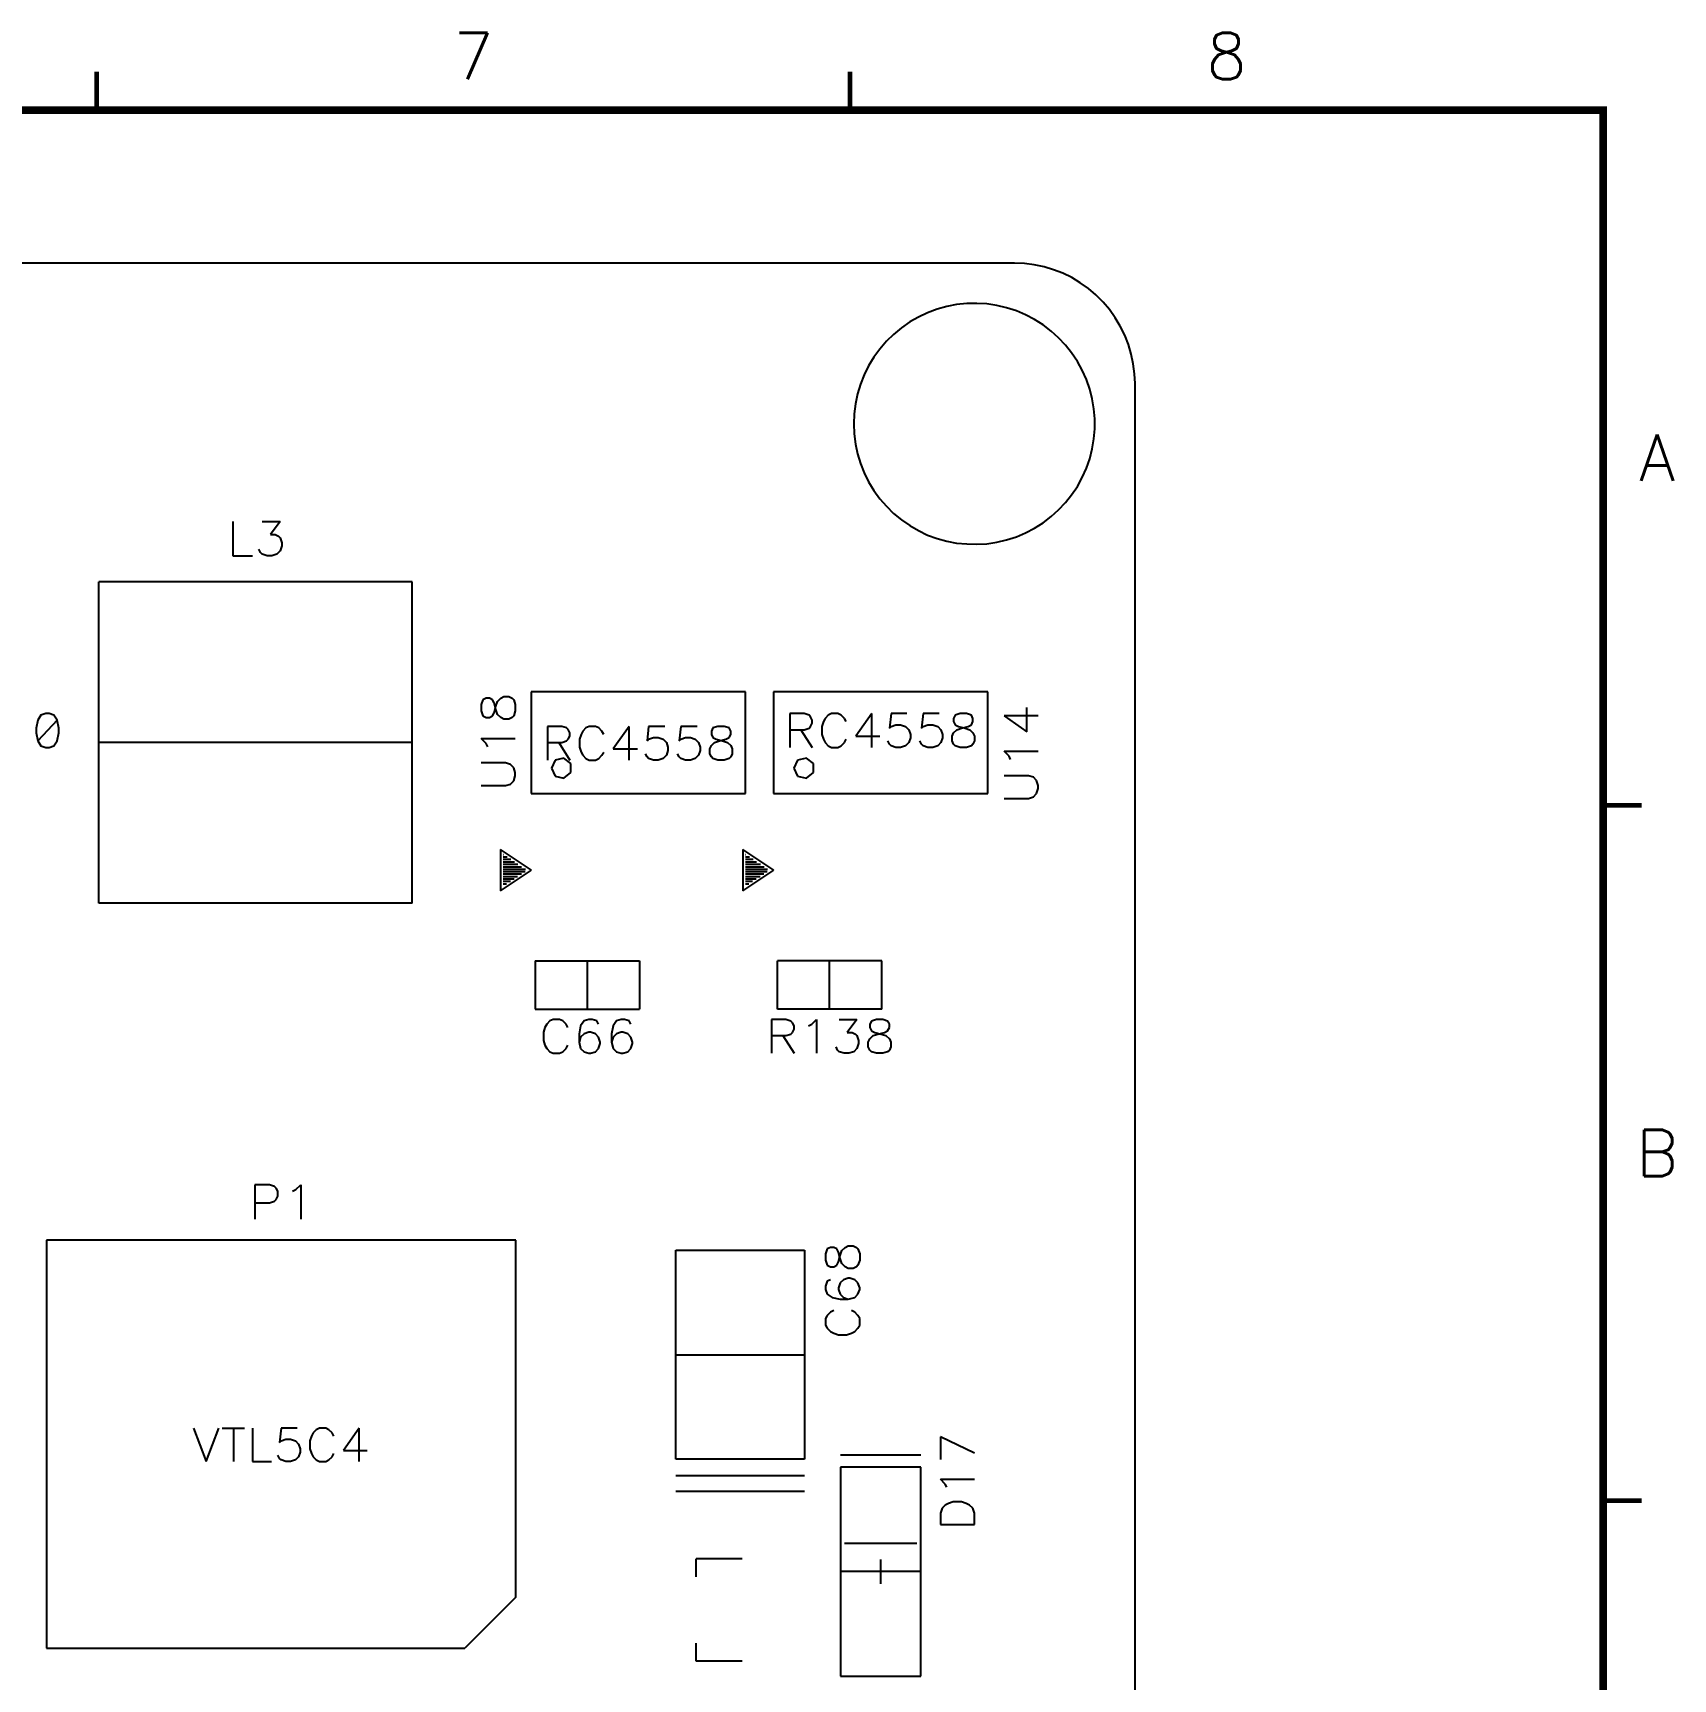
# Model space of a CAD drawing. Extents: x 295 to 953, y 10 to 290.
# Drawn here: x 780.3 to 886.5, y 183.4 to 290 of the extents above; entities that cross this region are included whole.
import ezdxf
from ezdxf.enums import TextEntityAlignment as Align

# ---------------------------------------------------------------- set-up
doc = ezdxf.new("R2010")
doc.units = 0
doc.header["$LTSCALE"] = 5
doc.header["$MEASUREMENT"] = 0
doc.layers.get('0').update_dxf_attribs({"linetype": 'CONTINUOUS', "lineweight": 25})
for name, color, linetype in [('DV-DPO-A6_TSK', 14, 'CONTINUOUS'), ('문자', 4, 'CONTINUOUS'), ('테두리', 3, 'CONTINUOUS')]:
    doc.layers.add(name, color=color, linetype=linetype)
doc.styles.get("Standard").update_dxf_attribs({"font": 'simplex.shx'})

# ---------------------------------------------------------------- blocks, each defined once
blk = doc.blocks.new('C')
at = {"layer": '테두리'}
blk.add_line((405, 285), (405, 15), dxfattribs=at)
for points, const_width in [([(307.5, 287.5), (307.5, 285)], 0.3), ([(356.25, 287.5), (356.25, 285)], 0.3), ([(15, 285), (15, 15), (405, 15), (405, 285), (15, 285)], 0.5), ([(407.5, 240), (405, 240)], 0.3), ([(407.5, 195), (405, 195)], 0.3)]:
    blk.add_lwpolyline(points, dxfattribs=dict(at, const_width=const_width))
at = {"layer": '문자'}
for s, p in [('7', (331.88, 288.5)), ('8', (380.62, 288.5)), ('A', (408.5, 262.5)), ('B', (408.5, 217.5))]:
    blk.add_text(s, height=3, dxfattribs=at).set_placement(p, align=Align.MIDDLE)

msp = doc.modelspace()

# ---------------------------------------------------------------- linework, layer by layer
at = {"layer": 'DV-DPO-A6_TSK', "color": 7}
for p, q in [((843.88, 275.1), (529.28, 275.1)), ((844.52, 275.07), (843.88, 275.1)), ((845.16, 274.99), (844.52, 275.07)), ((845.79, 274.86), (845.16, 274.99)), ((846.41, 274.67), (845.79, 274.86)), ((847.01, 274.44), (846.41, 274.67)), ((847.59, 274.16), (847.01, 274.44)), ((848.14, 273.83), (847.59, 274.16)), ((848.67, 273.45), (848.14, 273.83)), ((849.15, 273.04), (848.67, 273.45)), ((849.61, 272.58), (849.15, 273.04)), ((838.25, 271.89), (837.66, 271.61)), ((838.87, 272.12), (838.25, 271.89)), ((839.49, 272.29), (838.87, 272.12)), ((840.13, 272.42), (839.49, 272.29)), ((840.79, 272.48), (840.13, 272.42)), ((841.44, 272.49), (840.79, 272.48)), ((842.09, 272.46), (841.44, 272.49)), ((842.74, 272.36), (842.09, 272.46)), ((843.37, 272.21), (842.74, 272.36)), ((844, 272.01), (843.37, 272.21)), ((844.6, 271.75), (844, 272.01)), ((845.17, 271.45), (844.6, 271.75)), ((850.03, 272.09), (849.61, 272.58)), ((850.4, 271.56), (850.03, 272.09)), ((836.56, 270.91), (836.05, 270.49)), ((837.1, 271.29), (836.56, 270.91)), ((837.66, 271.61), (837.1, 271.29)), ((845.73, 271.1), (845.17, 271.45)), ((846.25, 270.7), (845.73, 271.1)), ((846.73, 270.27), (846.25, 270.7)), ((850.73, 271.01), (850.4, 271.56)), ((851.02, 270.43), (850.73, 271.01)), ((835.59, 270.04), (835.16, 269.54)), ((836.05, 270.49), (835.59, 270.04)), ((847.18, 269.79), (846.73, 270.27)), ((847.58, 269.29), (847.18, 269.79)), ((851.25, 269.83), (851.02, 270.43)), ((851.43, 269.21), (851.25, 269.83)), ((834.78, 269.01), (834.44, 268.45)), ((835.16, 269.54), (834.78, 269.01)), ((847.95, 268.74), (847.58, 269.29)), ((848.26, 268.16), (847.95, 268.74)), ((851.57, 268.58), (851.43, 269.21)), ((851.65, 267.94), (851.57, 268.58)), ((834.15, 267.87), (833.91, 267.26)), ((834.44, 268.45), (834.15, 267.87)), ((848.53, 267.57), (848.26, 268.16)), ((848.75, 266.95), (848.53, 267.57)), ((851.68, 267.3), (851.65, 267.94)), ((833.72, 266.64), (833.58, 266)), ((833.91, 267.26), (833.72, 266.64)), ((848.9, 266.32), (848.75, 266.95)), ((851.68, 78.8), (851.68, 267.3)), ((833.5, 265.35), (833.48, 264.7)), ((833.58, 266), (833.5, 265.35)), ((849.02, 265.67), (848.9, 266.32)), ((849.07, 265.03), (849.02, 265.67)), ((833.48, 264.7), (833.5, 264.04)), ((849.02, 263.72), (849.07, 264.37)), ((849.07, 264.37), (849.07, 265.03)), ((833.5, 264.04), (833.58, 263.39)), ((833.58, 263.39), (833.72, 262.76)), ((848.9, 263.08), (849.02, 263.72)), ((833.72, 262.76), (833.91, 262.13)), ((833.91, 262.13), (834.15, 261.53)), ((848.53, 261.82), (848.75, 262.44)), ((848.75, 262.44), (848.9, 263.08)), ((834.15, 261.53), (834.44, 260.94)), ((847.95, 260.65), (848.26, 261.23)), ((848.26, 261.23), (848.53, 261.82)), ((834.44, 260.94), (834.78, 260.38)), ((834.78, 260.38), (835.16, 259.85)), ((847.18, 259.6), (847.58, 260.11)), ((847.58, 260.11), (847.95, 260.65)), ((835.16, 259.85), (835.59, 259.36)), ((835.59, 259.36), (836.05, 258.9)), ((846.25, 258.69), (846.73, 259.12)), ((846.73, 259.12), (847.18, 259.6)), ((793.28, 258.38), (793.28, 256.15)), ((795.19, 258.38), (796.35, 258.38)), ((796.35, 258.38), (795.72, 257.53)), ((836.05, 258.9), (836.56, 258.49)), ((836.56, 258.49), (837.1, 258.11)), ((837.1, 258.11), (837.66, 257.79)), ((844.6, 257.64), (845.17, 257.94)), ((845.17, 257.94), (845.73, 258.29)), ((845.73, 258.29), (846.25, 258.69)), ((795.72, 257.53), (796.03, 257.53)), ((796.03, 257.53), (796.24, 257.42)), ((796.24, 257.42), (796.35, 257.32)), ((796.35, 257.32), (796.45, 257)), ((796.45, 257), (796.45, 256.79)), ((837.66, 257.79), (838.25, 257.5)), ((838.25, 257.5), (838.87, 257.28)), ((838.87, 257.28), (839.49, 257.1)), ((839.49, 257.1), (840.13, 256.98)), ((840.13, 256.98), (840.79, 256.92)), ((840.79, 256.92), (841.44, 256.9)), ((841.44, 256.9), (842.09, 256.94)), ((842.09, 256.94), (842.74, 257.03)), ((842.74, 257.03), (843.37, 257.19)), ((843.37, 257.19), (844, 257.38)), ((844, 257.38), (844.6, 257.64)), ((793.28, 256.15), (794.55, 256.15)), ((795.08, 256.37), (794.98, 256.58)), ((795.19, 256.26), (795.08, 256.37)), ((795.5, 256.15), (795.19, 256.26)), ((795.82, 256.15), (795.5, 256.15)), ((796.14, 256.26), (795.82, 256.15)), ((796.35, 256.47), (796.14, 256.26)), ((796.45, 256.79), (796.35, 256.47)), ((804.9, 254.46), (784.62, 254.46)), ((784.62, 233.66), (784.62, 254.46)), ((804.9, 233.66), (804.9, 254.46)), ((826.46, 247.36), (812.6, 247.36)), ((812.6, 247.36), (812.6, 240.76)), ((826.46, 240.76), (826.46, 247.36)), ((842.15, 247.36), (828.28, 247.36)), ((828.28, 247.36), (828.28, 240.76)), ((842.15, 240.76), (842.15, 247.36)), ((809.47, 246.84), (809.37, 246.52)), ((809.37, 246.52), (809.37, 246.11)), ((809.68, 246.94), (809.47, 246.84)), ((809.89, 246.94), (809.68, 246.94)), ((810.1, 246.84), (809.89, 246.94)), ((810.2, 246.63), (810.1, 246.84)), ((810.31, 246.21), (810.2, 246.63)), ((810.2, 246), (810.31, 246.42)), ((810.31, 246.42), (810.42, 246.73)), ((810.42, 245.89), (810.31, 246.21)), ((810.42, 246.73), (810.63, 246.94)), ((810.63, 246.94), (810.83, 247.05)), ((810.83, 247.05), (811.15, 247.05)), ((811.15, 247.05), (811.36, 246.94)), ((811.36, 246.94), (811.47, 246.84)), ((811.47, 246.84), (811.57, 246.52)), ((811.57, 246.52), (811.57, 246.11)), ((844.68, 244.76), (844.68, 246.33)), ((780.66, 245.52), (780.56, 245)), ((780.87, 245.83), (780.66, 245.52)), ((781.91, 245.52), (780.66, 244.17)), ((781.19, 245.94), (780.87, 245.83)), ((781.39, 245.94), (781.19, 245.94)), ((781.7, 245.83), (781.39, 245.94)), ((781.91, 245.52), (781.7, 245.83)), ((782.02, 245), (781.91, 245.52)), ((809.37, 246.11), (809.47, 245.79)), ((809.47, 245.79), (809.68, 245.68)), ((809.68, 245.68), (809.89, 245.68)), ((809.89, 245.68), (810.1, 245.79)), ((810.1, 245.79), (810.2, 246)), ((810.63, 245.68), (810.42, 245.89)), ((810.83, 245.58), (810.63, 245.68)), ((811.15, 245.58), (810.83, 245.58)), ((811.36, 245.68), (811.15, 245.58)), ((811.47, 245.79), (811.36, 245.68)), ((811.57, 246.11), (811.47, 245.79)), ((814.58, 245.11), (813.65, 245.11)), ((813.65, 245.11), (813.65, 242.93)), ((814.89, 245.01), (814.58, 245.11)), ((816.35, 245.11), (816.14, 245.01)), ((816.77, 245.11), (816.35, 245.11)), ((816.98, 245.01), (816.77, 245.11)), ((818.95, 245.11), (817.91, 243.66)), ((818.95, 242.93), (818.95, 245.11)), ((820.2, 245.11), (820.1, 244.18)), ((821.24, 245.11), (820.2, 245.11)), ((822.28, 245.11), (822.18, 244.18)), ((823.33, 245.11), (822.28, 245.11)), ((824.67, 245.11), (824.36, 245.01)), ((825.09, 245.11), (824.67, 245.11)), ((825.41, 245.01), (825.09, 245.11)), ((830.27, 245.94), (829.33, 245.94)), ((829.33, 245.94), (829.33, 243.75)), ((830.58, 245.83), (830.27, 245.94)), ((830.68, 245.74), (830.58, 245.83)), ((830.58, 245), (830.68, 245.11)), ((830.79, 245.52), (830.68, 245.74)), ((830.68, 245.11), (830.79, 245.32)), ((830.79, 245.32), (830.79, 245.52)), ((831.52, 245.42), (831.41, 245.11)), ((831.41, 245.11), (831.41, 244.59)), ((831.62, 245.63), (831.52, 245.42)), ((831.83, 245.83), (831.62, 245.63)), ((832.04, 245.94), (831.83, 245.83)), ((832.45, 245.94), (832.04, 245.94)), ((832.66, 245.83), (832.45, 245.94)), ((832.87, 245.63), (832.66, 245.83)), ((832.98, 245.42), (832.87, 245.63)), ((834.64, 245.94), (833.6, 244.49)), ((834.64, 243.75), (834.64, 245.94)), ((835.89, 245.94), (835.78, 245)), ((835.78, 245), (835.89, 245.11)), ((836.92, 245.94), (835.89, 245.94)), ((835.89, 245.11), (836.2, 245.21)), ((836.2, 245.21), (836.51, 245.21)), ((836.51, 245.21), (836.83, 245.11)), ((836.83, 245.11), (837.03, 244.9)), ((837.97, 245.94), (837.86, 245)), ((837.86, 245), (837.97, 245.11)), ((839.01, 245.94), (837.97, 245.94)), ((837.97, 245.11), (838.28, 245.21)), ((838.28, 245.21), (838.6, 245.21)), ((838.6, 245.21), (838.91, 245.11)), ((838.91, 245.11), (839.11, 244.9)), ((840.05, 245.83), (839.94, 245.63)), ((839.94, 245.63), (839.94, 245.42)), ((839.94, 245.42), (840.05, 245.21)), ((840.36, 245.94), (840.05, 245.83)), ((840.05, 245.21), (840.26, 245.11)), ((840.26, 245.11), (840.68, 245)), ((840.77, 245.94), (840.36, 245.94)), ((840.46, 245), (840.88, 245.11)), ((841.09, 245.83), (840.77, 245.94)), ((840.88, 245.11), (841.09, 245.21)), ((841.19, 245.63), (841.09, 245.83)), ((841.09, 245.21), (841.19, 245.42)), ((841.19, 245.42), (841.19, 245.63)), ((845.42, 245.8), (843.21, 245.8)), ((843.21, 245.8), (844.68, 244.76)), ((780.56, 245), (780.56, 244.69)), ((780.56, 244.69), (780.66, 244.17)), ((780.66, 244.17), (780.87, 243.86)), ((781.7, 243.86), (781.91, 244.17)), ((781.91, 244.17), (782.02, 244.69)), ((782.02, 244.69), (782.02, 245)), ((804.9, 244.06), (784.62, 244.06)), ((809.68, 244), (809.37, 244.32)), ((809.37, 244.32), (811.57, 244.32)), ((813.65, 244.08), (814.58, 244.08)), ((814.38, 244.08), (815.1, 242.93)), ((814.58, 244.08), (814.89, 244.18)), ((815, 244.91), (814.89, 245.01)), ((814.89, 244.18), (815, 244.28)), ((815.1, 244.7), (815, 244.91)), ((815, 244.28), (815.1, 244.49)), ((815.1, 244.49), (815.1, 244.7)), ((815.83, 244.59), (815.73, 244.28)), ((815.73, 244.28), (815.73, 243.76)), ((815.94, 244.8), (815.83, 244.59)), ((816.14, 245.01), (815.94, 244.8)), ((817.18, 244.8), (816.98, 245.01)), ((817.29, 244.59), (817.18, 244.8)), ((820.1, 244.18), (820.2, 244.28)), ((820.2, 244.28), (820.51, 244.39)), ((820.51, 244.39), (820.82, 244.39)), ((820.82, 244.39), (821.14, 244.28)), ((821.14, 244.28), (821.35, 244.08)), ((821.35, 244.08), (821.45, 243.76)), ((822.18, 244.18), (822.28, 244.28)), ((822.28, 244.28), (822.59, 244.39)), ((822.59, 244.39), (822.91, 244.39)), ((822.91, 244.39), (823.22, 244.28)), ((823.22, 244.28), (823.43, 244.08)), ((823.43, 244.08), (823.53, 243.76)), ((824.36, 245.01), (824.26, 244.8)), ((824.26, 244.8), (824.26, 244.59)), ((824.26, 244.59), (824.36, 244.39)), ((824.26, 243.87), (824.47, 244.08)), ((824.36, 244.39), (824.57, 244.28)), ((824.47, 244.08), (824.78, 244.18)), ((824.57, 244.28), (824.99, 244.18)), ((824.78, 244.18), (825.2, 244.28)), ((824.99, 244.18), (825.3, 244.08)), ((825.2, 244.28), (825.41, 244.39)), ((825.3, 244.08), (825.51, 243.87)), ((825.51, 244.8), (825.41, 245.01)), ((825.41, 244.39), (825.51, 244.59)), ((825.51, 244.59), (825.51, 244.8)), ((829.33, 244.9), (830.27, 244.9)), ((830.06, 244.9), (830.79, 243.75)), ((830.27, 244.9), (830.58, 245)), ((831.41, 244.59), (831.52, 244.28)), ((831.52, 244.28), (831.62, 244.07)), ((831.62, 244.07), (831.83, 243.86)), ((832.66, 243.86), (832.87, 244.07)), ((832.87, 244.07), (832.98, 244.28)), ((833.6, 244.49), (835.16, 244.49)), ((835.78, 243.97), (835.68, 244.17)), ((837.03, 244.07), (836.83, 243.86)), ((837.03, 244.9), (837.14, 244.59)), ((837.14, 244.38), (837.03, 244.07)), ((837.14, 244.59), (837.14, 244.38)), ((837.86, 243.97), (837.76, 244.17)), ((839.11, 244.07), (838.91, 243.86)), ((839.11, 244.9), (839.22, 244.59)), ((839.22, 244.38), (839.11, 244.07)), ((839.22, 244.59), (839.22, 244.38)), ((839.84, 244.49), (839.94, 244.69)), ((839.84, 244.17), (839.84, 244.49)), ((839.94, 243.97), (839.84, 244.17)), ((839.94, 244.69), (840.15, 244.9)), ((840.15, 244.9), (840.46, 245)), ((840.68, 245), (840.99, 244.9)), ((840.99, 244.9), (841.19, 244.69)), ((841.19, 244.69), (841.3, 244.49)), ((841.3, 244.17), (841.19, 243.97)), ((841.3, 244.49), (841.3, 244.17)), ((780.87, 243.86), (781.19, 243.75)), ((781.19, 243.75), (781.39, 243.75)), ((781.39, 243.75), (781.7, 243.86)), ((809.79, 243.8), (809.68, 244)), ((814.72, 243.05), (814.16, 242.92)), ((815.17, 242.7), (814.72, 243.05)), ((815.73, 243.76), (815.83, 243.45)), ((815.83, 243.45), (815.94, 243.25)), ((815.94, 243.25), (816.14, 243.03)), ((816.14, 243.03), (816.35, 242.93)), ((816.77, 242.93), (816.98, 243.03)), ((816.98, 243.03), (817.18, 243.25)), ((817.18, 243.25), (817.29, 243.45)), ((817.91, 243.66), (819.48, 243.66)), ((820.1, 243.14), (819.99, 243.34)), ((820.2, 243.03), (820.1, 243.14)), ((820.51, 242.93), (820.2, 243.03)), ((821.14, 243.03), (820.82, 242.93)), ((821.35, 243.25), (821.14, 243.03)), ((821.45, 243.56), (821.35, 243.25)), ((821.45, 243.76), (821.45, 243.56)), ((822.18, 243.14), (822.07, 243.34)), ((822.28, 243.03), (822.18, 243.14)), ((822.59, 242.93), (822.28, 243.03)), ((823.22, 243.03), (822.91, 242.93)), ((823.43, 243.25), (823.22, 243.03)), ((823.53, 243.56), (823.43, 243.25)), ((823.53, 243.76), (823.53, 243.56)), ((824.16, 243.66), (824.26, 243.87)), ((824.16, 243.34), (824.16, 243.66)), ((824.26, 243.14), (824.16, 243.34)), ((824.36, 243.03), (824.26, 243.14)), ((824.67, 242.93), (824.36, 243.03)), ((825.41, 243.03), (825.09, 242.93)), ((825.51, 243.14), (825.41, 243.03)), ((825.51, 243.87), (825.61, 243.66)), ((825.61, 243.34), (825.51, 243.14)), ((825.61, 243.66), (825.61, 243.34)), ((830.41, 243.05), (829.84, 242.92)), ((830.86, 242.7), (830.41, 243.05)), ((831.83, 243.86), (832.04, 243.75)), ((832.04, 243.75), (832.45, 243.75)), ((832.45, 243.75), (832.66, 243.86)), ((835.89, 243.86), (835.78, 243.97)), ((836.2, 243.75), (835.89, 243.86)), ((836.51, 243.75), (836.2, 243.75)), ((836.83, 243.86), (836.51, 243.75)), ((837.97, 243.86), (837.86, 243.97)), ((838.28, 243.75), (837.97, 243.86)), ((838.6, 243.75), (838.28, 243.75)), ((838.91, 243.86), (838.6, 243.75)), ((840.05, 243.86), (839.94, 243.97)), ((840.36, 243.75), (840.05, 243.86)), ((840.77, 243.75), (840.36, 243.75)), ((841.09, 243.86), (840.77, 243.75)), ((841.19, 243.97), (841.09, 243.86)), ((843.53, 243.18), (843.21, 243.5)), ((843.21, 243.5), (845.42, 243.5)), ((843.63, 242.97), (843.53, 243.18)), ((810.94, 242.75), (809.37, 242.75)), ((811.25, 242.64), (810.94, 242.75)), ((811.47, 242.43), (811.25, 242.64)), ((811.57, 242.12), (811.47, 242.43)), ((811.47, 241.59), (811.57, 241.91)), ((811.57, 241.91), (811.57, 242.12)), ((814.16, 242.92), (813.92, 242.41)), ((813.92, 242.41), (814.16, 241.89)), ((814.16, 241.89), (814.72, 241.77)), ((814.72, 241.77), (815.17, 242.12)), ((815.17, 242.12), (815.17, 242.7)), ((816.35, 242.93), (816.77, 242.93)), ((820.82, 242.93), (820.51, 242.93)), ((822.91, 242.93), (822.59, 242.93)), ((825.09, 242.93), (824.67, 242.93)), ((829.84, 242.92), (829.6, 242.41)), ((829.6, 242.41), (829.84, 241.89)), ((829.84, 241.89), (830.41, 241.77)), ((830.41, 241.77), (830.86, 242.12)), ((830.86, 242.12), (830.86, 242.7)), ((844.78, 241.92), (843.21, 241.92)), ((845.1, 241.82), (844.78, 241.92)), ((809.37, 241.28), (810.94, 241.28)), ((810.94, 241.28), (811.25, 241.38)), ((811.25, 241.38), (811.47, 241.59)), ((845.31, 241.61), (845.1, 241.82)), ((845.42, 241.29), (845.31, 241.61)), ((845.31, 240.77), (845.42, 241.09)), ((845.42, 241.09), (845.42, 241.29)), ((812.6, 240.76), (824.48, 240.76)), ((824.48, 240.76), (826.46, 240.76)), ((828.28, 240.76), (840.17, 240.76)), ((840.17, 240.76), (842.15, 240.76)), ((843.21, 240.45), (844.78, 240.45)), ((844.78, 240.45), (845.1, 240.56)), ((845.1, 240.56), (845.31, 240.77)), ((810.61, 237.15), (810.61, 234.46)), ((812.62, 235.8), (810.61, 237.15)), ((810.78, 236.83), (810.8, 236.83)), ((810.78, 236.67), (811.04, 236.67)), ((826.3, 237.15), (826.3, 234.46)), ((828.31, 235.8), (826.3, 237.15)), ((826.46, 236.83), (826.48, 236.83)), ((826.46, 236.67), (826.72, 236.67)), ((810.61, 234.46), (812.62, 235.8)), ((810.78, 236.51), (811.27, 236.51)), ((810.78, 236.35), (811.51, 236.35)), ((810.78, 236.19), (811.74, 236.19)), ((810.78, 236.03), (811.98, 236.03)), ((810.78, 235.88), (812.22, 235.88)), ((810.78, 235.72), (812.2, 235.72)), ((810.78, 235.56), (811.96, 235.56)), ((826.3, 234.46), (828.31, 235.8)), ((826.46, 236.51), (826.96, 236.51)), ((826.46, 236.35), (827.19, 236.35)), ((826.46, 236.19), (827.43, 236.19)), ((826.46, 236.03), (827.67, 236.03)), ((826.46, 235.88), (827.9, 235.88)), ((826.46, 235.72), (827.88, 235.72)), ((826.46, 235.56), (827.65, 235.56)), ((810.78, 235.4), (811.72, 235.4)), ((810.78, 235.24), (811.49, 235.24)), ((810.78, 235.09), (811.25, 235.09)), ((810.78, 234.93), (811.01, 234.93)), ((826.46, 235.4), (827.41, 235.4)), ((826.46, 235.24), (827.17, 235.24)), ((826.46, 235.09), (826.93, 235.09)), ((826.46, 234.93), (826.69, 234.93)), ((804.9, 233.66), (784.62, 233.66)), ((812.85, 229.94), (819.6, 229.94)), ((812.85, 229.94), (812.85, 226.81)), ((816.23, 229.94), (816.23, 226.81)), ((819.6, 229.94), (819.6, 226.81)), ((835.29, 229.94), (828.53, 229.94)), ((828.53, 226.81), (828.53, 229.94)), ((831.91, 226.81), (831.91, 229.94)), ((835.29, 226.81), (835.29, 229.94)), ((812.85, 226.81), (819.6, 226.81)), ((813.81, 226.05), (813.6, 225.84)), ((814.02, 226.15), (813.81, 226.05)), ((814.44, 226.15), (814.02, 226.15)), ((814.65, 226.05), (814.44, 226.15)), ((814.86, 225.84), (814.65, 226.05)), ((816.02, 226.05), (815.8, 225.73)), ((816.33, 226.15), (816.02, 226.05)), ((816.54, 226.15), (816.33, 226.15)), ((816.85, 226.05), (816.54, 226.15)), ((816.96, 225.84), (816.85, 226.05)), ((818.11, 226.05), (817.9, 225.73)), ((818.43, 226.15), (818.11, 226.05)), ((818.64, 226.15), (818.43, 226.15)), ((818.95, 226.05), (818.64, 226.15)), ((819.05, 225.84), (818.95, 226.05)), ((829.09, 226.14), (828.15, 226.14)), ((828.15, 226.14), (828.15, 223.95)), ((835.29, 226.81), (828.53, 226.81)), ((829.4, 226.04), (829.09, 226.14)), ((829.51, 225.93), (829.4, 226.04)), ((829.61, 225.73), (829.51, 225.93)), ((830.76, 225.83), (831.07, 226.14)), ((831.07, 226.14), (831.07, 223.95)), ((832.53, 226.14), (833.68, 226.14)), ((833.68, 226.14), (833.06, 225.3)), ((834.63, 226.04), (834.52, 225.83)), ((834.94, 226.14), (834.63, 226.04)), ((835.36, 226.14), (834.94, 226.14)), ((835.67, 226.04), (835.36, 226.14)), ((835.78, 225.83), (835.67, 226.04)), ((813.49, 225.63), (813.39, 225.32)), ((813.39, 225.32), (813.39, 224.79)), ((813.6, 225.84), (813.49, 225.63)), ((814.97, 225.63), (814.86, 225.84)), ((815.8, 225.73), (815.7, 225.21)), ((815.7, 225.21), (815.7, 224.68)), ((815.8, 225), (815.7, 224.68)), ((816.02, 225.21), (815.8, 225)), ((816.33, 225.32), (816.02, 225.21)), ((816.43, 225.32), (816.33, 225.32)), ((816.75, 225.21), (816.43, 225.32)), ((816.96, 225), (816.75, 225.21)), ((817.07, 224.68), (816.96, 225)), ((817.9, 225.73), (817.8, 225.21)), ((817.8, 225.21), (817.8, 224.68)), ((817.9, 225), (817.8, 224.68)), ((818.11, 225.21), (817.9, 225)), ((818.43, 225.32), (818.11, 225.21)), ((818.53, 225.32), (818.43, 225.32)), ((818.85, 225.21), (818.53, 225.32)), ((819.05, 225), (818.85, 225.21)), ((819.16, 224.68), (819.05, 225)), ((828.15, 225.1), (829.09, 225.1)), ((828.88, 225.1), (829.61, 223.95)), ((829.09, 225.1), (829.4, 225.2)), ((829.4, 225.2), (829.51, 225.3)), ((829.51, 225.3), (829.61, 225.51)), ((829.61, 225.51), (829.61, 225.73)), ((830.55, 225.73), (830.76, 225.83)), ((833.06, 225.3), (833.37, 225.3)), ((833.37, 225.3), (833.58, 225.2)), ((833.58, 225.2), (833.68, 225.1)), ((833.68, 225.1), (833.79, 224.78)), ((834.41, 224.68), (834.52, 224.89)), ((834.52, 225.83), (834.52, 225.62)), ((834.52, 225.62), (834.63, 225.41)), ((834.52, 224.89), (834.73, 225.1)), ((834.63, 225.41), (834.83, 225.3)), ((834.73, 225.1), (835.04, 225.2)), ((834.83, 225.3), (835.25, 225.2)), ((835.04, 225.2), (835.46, 225.3)), ((835.25, 225.2), (835.56, 225.1)), ((835.46, 225.3), (835.67, 225.41)), ((835.56, 225.1), (835.78, 224.89)), ((835.67, 225.41), (835.78, 225.62)), ((835.78, 225.62), (835.78, 225.83)), ((835.78, 224.89), (835.88, 224.68)), ((813.39, 224.79), (813.49, 224.48)), ((813.49, 224.48), (813.6, 224.27)), ((813.6, 224.27), (813.81, 224.05)), ((813.81, 224.05), (814.02, 223.95)), ((814.02, 223.95), (814.44, 223.95)), ((814.44, 223.95), (814.65, 224.05)), ((814.65, 224.05), (814.86, 224.27)), ((814.86, 224.27), (814.97, 224.48)), ((815.7, 224.68), (815.8, 224.27)), ((815.8, 224.27), (816.02, 224.05)), ((816.02, 224.05), (816.33, 223.95)), ((816.33, 223.95), (816.43, 223.95)), ((816.43, 223.95), (816.75, 224.05)), ((816.75, 224.05), (816.96, 224.27)), ((816.96, 224.27), (817.07, 224.58)), ((817.07, 224.58), (817.07, 224.68)), ((817.8, 224.68), (817.9, 224.27)), ((817.9, 224.27), (818.11, 224.05)), ((818.11, 224.05), (818.43, 223.95)), ((818.43, 223.95), (818.53, 223.95)), ((818.53, 223.95), (818.85, 224.05)), ((818.85, 224.05), (819.05, 224.27)), ((819.05, 224.27), (819.16, 224.58)), ((819.16, 224.58), (819.16, 224.68)), ((832.43, 224.15), (832.33, 224.36)), ((832.53, 224.05), (832.43, 224.15)), ((832.85, 223.95), (832.53, 224.05)), ((833.16, 223.95), (832.85, 223.95)), ((833.48, 224.05), (833.16, 223.95)), ((833.68, 224.26), (833.48, 224.05)), ((833.79, 224.58), (833.68, 224.26)), ((833.79, 224.78), (833.79, 224.58)), ((834.41, 224.36), (834.41, 224.68)), ((834.52, 224.15), (834.41, 224.36)), ((834.63, 224.05), (834.52, 224.15)), ((834.94, 223.95), (834.63, 224.05)), ((835.36, 223.95), (834.94, 223.95)), ((835.67, 224.05), (835.36, 223.95)), ((835.78, 224.15), (835.67, 224.05)), ((835.88, 224.36), (835.78, 224.15)), ((835.88, 224.68), (835.88, 224.36)), ((795.67, 215.44), (794.72, 215.44)), ((794.72, 215.44), (794.72, 213.22)), ((795.99, 215.34), (795.67, 215.44)), ((796.09, 215.23), (795.99, 215.34)), ((797.37, 215.13), (797.68, 215.44)), ((797.68, 215.44), (797.68, 213.22)), ((794.72, 214.28), (795.67, 214.28)), ((795.67, 214.28), (795.99, 214.39)), ((795.99, 214.39), (796.09, 214.49)), ((796.2, 215.02), (796.09, 215.23)), ((796.09, 214.49), (796.2, 214.7)), ((796.2, 214.7), (796.2, 215.02)), ((797.15, 215.02), (797.37, 215.13)), ((811.6, 211.86), (781.23, 211.86)), ((781.23, 211.86), (781.23, 185.45)), ((811.6, 188.75), (811.6, 211.86)), ((821.97, 197.68), (821.97, 211.2)), ((821.97, 211.2), (830.29, 211.2)), ((830.29, 211.2), (830.29, 197.68)), ((831.76, 211.29), (831.65, 210.98)), ((831.65, 210.98), (831.65, 210.56)), ((831.97, 211.39), (831.76, 211.29)), ((832.18, 211.39), (831.97, 211.39)), ((832.39, 211.29), (832.18, 211.39)), ((832.49, 211.08), (832.39, 211.29)), ((832.6, 210.66), (832.49, 211.08)), ((832.6, 210.87), (832.7, 211.18)), ((832.7, 211.18), (832.92, 211.39)), ((832.92, 211.39), (833.12, 211.5)), ((833.12, 211.5), (833.44, 211.5)), ((833.44, 211.5), (833.65, 211.39)), ((833.65, 211.39), (833.75, 211.29)), ((833.75, 211.29), (833.86, 210.98)), ((833.86, 210.98), (833.86, 210.56)), ((831.65, 210.56), (831.76, 210.24)), ((831.76, 210.24), (831.97, 210.14)), ((831.97, 210.14), (832.18, 210.14)), ((832.18, 210.14), (832.39, 210.24)), ((832.39, 210.24), (832.49, 210.45)), ((832.49, 210.45), (832.6, 210.87)), ((832.7, 210.34), (832.6, 210.66)), ((832.92, 210.14), (832.7, 210.34)), ((833.12, 210.03), (832.92, 210.14)), ((833.44, 210.03), (833.12, 210.03)), ((833.65, 210.14), (833.44, 210.03)), ((833.75, 210.24), (833.65, 210.14)), ((833.86, 210.56), (833.75, 210.24)), ((831.76, 209.2), (831.65, 208.88)), ((831.65, 208.88), (831.65, 208.67)), ((831.97, 209.29), (831.76, 209.2)), ((832.6, 209.09), (832.49, 208.77)), ((832.81, 209.29), (832.6, 209.09)), ((833.12, 209.4), (832.81, 209.29)), ((833.23, 209.4), (833.12, 209.4)), ((833.54, 209.29), (833.23, 209.4)), ((833.75, 209.09), (833.54, 209.29)), ((833.86, 208.77), (833.75, 209.09)), ((831.65, 208.67), (831.76, 208.36)), ((831.76, 208.36), (832.07, 208.15)), ((832.07, 208.15), (832.6, 208.04)), ((832.49, 208.77), (832.49, 208.67)), ((832.49, 208.67), (832.6, 208.36)), ((832.6, 208.36), (832.81, 208.15)), ((832.6, 208.04), (833.12, 208.04)), ((832.81, 208.15), (833.12, 208.04)), ((833.12, 208.04), (833.54, 208.15)), ((833.54, 208.15), (833.75, 208.36)), ((833.75, 208.36), (833.86, 208.67)), ((833.86, 208.67), (833.86, 208.77)), ((831.76, 206.99), (831.65, 206.78)), ((831.65, 206.78), (831.65, 206.36)), ((831.97, 207.2), (831.76, 206.99)), ((832.18, 207.31), (831.97, 207.2)), ((833.54, 207.2), (833.33, 207.31)), ((833.75, 206.99), (833.54, 207.2)), ((833.86, 206.78), (833.75, 206.99)), ((833.86, 206.36), (833.86, 206.78)), ((831.65, 206.36), (831.76, 206.15)), ((831.76, 206.15), (831.97, 205.94)), ((831.97, 205.94), (832.18, 205.83)), ((832.18, 205.83), (832.49, 205.73)), ((832.49, 205.73), (833.01, 205.73)), ((833.01, 205.73), (833.33, 205.83)), ((833.33, 205.83), (833.54, 205.94)), ((833.54, 205.94), (833.75, 206.15)), ((833.75, 206.15), (833.86, 206.36)), ((821.97, 204.43), (830.29, 204.43)), ((790.74, 199.69), (791.56, 197.52)), ((791.56, 197.52), (792.39, 199.69)), ((792.59, 199.69), (794.04, 199.69)), ((793.32, 199.69), (793.32, 197.52)), ((794.55, 199.69), (794.55, 197.52)), ((796.41, 199.69), (796.31, 198.76)), ((797.45, 199.69), (796.41, 199.69)), ((798.48, 199.38), (798.37, 199.17)), ((798.68, 199.59), (798.48, 199.38)), ((798.89, 199.69), (798.68, 199.59)), ((799.3, 199.69), (798.89, 199.69)), ((799.51, 199.59), (799.3, 199.69)), ((799.71, 199.38), (799.51, 199.59)), ((799.82, 199.17), (799.71, 199.38)), ((801.47, 199.69), (800.44, 198.25)), ((801.47, 197.52), (801.47, 199.69)), ((796.31, 198.76), (796.41, 198.87)), ((796.41, 198.87), (796.72, 198.97)), ((796.72, 198.97), (797.03, 198.97)), ((797.03, 198.97), (797.34, 198.87)), ((797.34, 198.87), (797.54, 198.66)), ((797.54, 198.66), (797.65, 198.34)), ((797.65, 198.34), (797.65, 198.14)), ((798.37, 199.17), (798.27, 198.87)), ((798.27, 198.87), (798.27, 198.34)), ((798.27, 198.34), (798.37, 198.04)), ((800.44, 198.25), (801.98, 198.25)), ((841.29, 198.07), (839.08, 199.12)), ((839.08, 199.12), (839.08, 197.65)), ((794.55, 197.52), (795.79, 197.52)), ((796.31, 197.73), (796.2, 197.94)), ((796.41, 197.63), (796.31, 197.73)), ((796.72, 197.52), (796.41, 197.63)), ((797.03, 197.52), (796.72, 197.52)), ((797.34, 197.63), (797.03, 197.52)), ((797.54, 197.83), (797.34, 197.63)), ((797.65, 198.14), (797.54, 197.83)), ((798.37, 198.04), (798.48, 197.83)), ((798.48, 197.83), (798.68, 197.63)), ((798.68, 197.63), (798.89, 197.52)), ((798.89, 197.52), (799.3, 197.52)), ((799.3, 197.52), (799.51, 197.63)), ((799.51, 197.63), (799.71, 197.83)), ((799.71, 197.83), (799.82, 198.04)), ((830.29, 197.68), (821.97, 197.68)), ((837.81, 197.94), (832.61, 197.94)), ((832.61, 197.16), (832.61, 183.64)), ((837.81, 197.16), (832.61, 197.16)), ((837.81, 183.64), (837.81, 197.16)), ((821.97, 196.63), (830.29, 196.63)), ((839.4, 196.07), (839.08, 196.39)), ((839.08, 196.39), (841.29, 196.39)), ((839.5, 195.87), (839.4, 196.07)), ((821.97, 195.6), (830.29, 195.6)), ((839.19, 194.5), (839.08, 194.18)), ((839.08, 194.18), (839.08, 193.45)), ((839.4, 194.71), (839.19, 194.5)), ((839.61, 194.82), (839.4, 194.71)), ((839.92, 194.92), (839.61, 194.82)), ((840.44, 194.92), (839.92, 194.92)), ((840.76, 194.82), (840.44, 194.92)), ((840.97, 194.71), (840.76, 194.82)), ((841.18, 194.5), (840.97, 194.71)), ((841.29, 194.18), (841.18, 194.5)), ((841.29, 193.45), (841.29, 194.18)), ((839.08, 193.45), (841.29, 193.45)), ((837.55, 192.22), (832.87, 192.22)), ((826.26, 191.24), (823.27, 191.24)), ((823.27, 190.07), (823.27, 191.24)), ((835.21, 191.18), (835.21, 189.62)), ((837.81, 190.4), (832.61, 190.4)), ((811.6, 188.75), (808.3, 185.45)), ((781.23, 185.45), (808.3, 185.45)), ((823.27, 184.61), (823.27, 185.78)), ((826.26, 184.61), (823.27, 184.61)), ((832.61, 183.64), (837.81, 183.64))]:
    msp.add_line(p, q, dxfattribs=at)

# ---------------------------------------------------------------- block references
msp.add_blockref('C', (476.98, 0))

doc.saveas('drawing.dxf')
